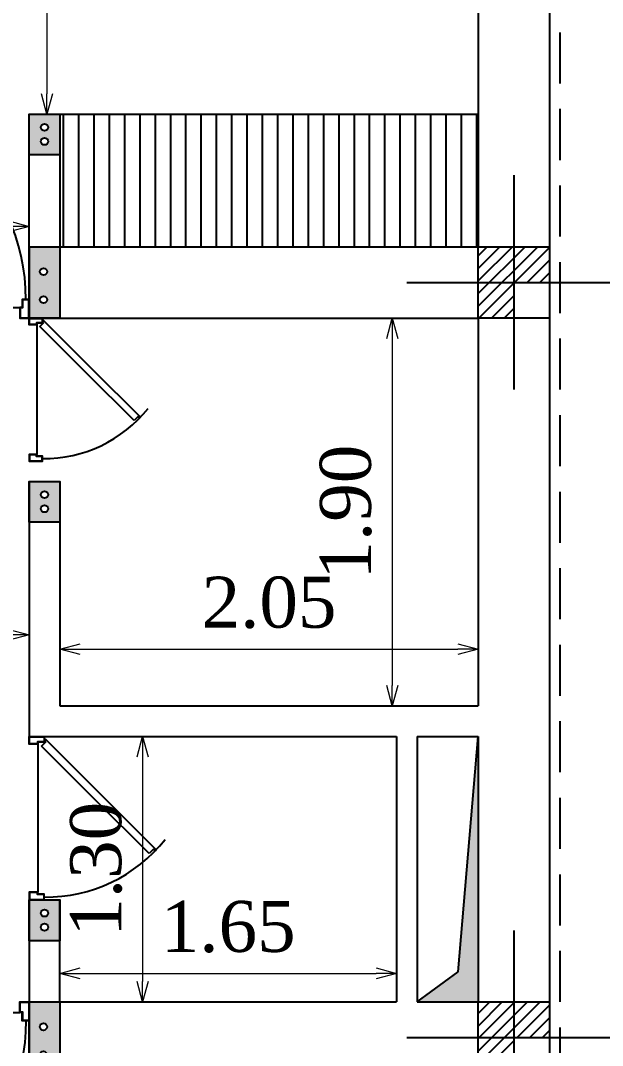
# Model space of a CAD drawing. Header units: inches. Extents: x -1482 to -895, y -39 to 122.
# Drawn here: x -1079.84 to -1076.98, y 70.03 to 75.06 of the extents above; entities that cross this region are included whole.
import ezdxf

# ---------------------------------------------------------------- set-up
doc = ezdxf.new("R2010")
doc.units = ezdxf.units.IN
doc.header["$MEASUREMENT"] = 0
doc.header["$PDMODE"] = 3
doc.linetypes.add('DASHED2', pattern=[0.375, 0.25, -0.125])
doc.layers.get('Defpoints').update_dxf_attribs({"lineweight": 15})
for name, color, linetype in [('axe', 150, 'Continuous'), ('fur', 22, 'Continuous'), ('GRADIANT', 251, 'Continuous')]:
    doc.layers.add(name, color=color, linetype=linetype)
doc.styles.add('COLI', font='TIMES.TTF', dxfattribs={"height": 0.25})
doc.dimstyles.new('111', dxfattribs={"dimscale": 0, "dimtxt": 0.2, "dimasz": 0.1, "dimexe": 0.2, "dimexo": 0.5, "dimgap": 0.1, "dimtad": 1, "dimlfac": 1, "dimzin": 0, "dimdsep": 46, "dimtxsty": 'COLI', "dimblk1": 'OPEN30', "dimblk2": 'OPEN30', "dimsah": 1, "dimcen": 0, "dimse1": 1, "dimse2": 1, "dimclrd": 252, "dimclre": 1, "dimclrt": 1, "dimadec": 0, "dimazin": 0, "dimtfac": 0.5, "dimtix": 1, "dimtofl": 0, "dimtmove": 2, "dimatfit": 3, "dimldrblk": 'OPEN30', "dimfxl": 1, "dimtolj": 1, "dimtzin": 0, "dimlwd": 5, "dimarcsym": 0})

# ---------------------------------------------------------------- blocks, each defined once
blk = doc.blocks.new('DR10045K')
at = {"layer": 'fur', "color": 227}
blk.add_line((-0.0481, -0.0545), (-0.9919, -0.0545), dxfattribs=at)
at = {"layer": 'fur', "color": 227, "linetype": 'Continuous'}
for p, q in [((-0.4028, -0.4202), (-0.0603, -0.0777)), ((-0.0143, -0.1017), (-0.3678, -0.4552)), ((-0.0603, -0.0777), (-0.0314, -0.1067)), ((-0.031, -0.107), (-0.02, -0.096)), ((-0.02, -0.096), (-0.0143, -0.1017)), ((-0.7454, -0.7628), (-0.4028, -0.4202)), ((-0.3678, -0.4552), (-0.7214, -0.8088)), ((-0.716, -0.7921), (-0.7454, -0.7628)), ((-0.7271, -0.8031), (-0.716, -0.7921)), ((-0.7214, -0.8088), (-0.7271, -0.8031))]:
    blk.add_line(p, q, dxfattribs=at)
for points in [[(-0.9919, -0.0545), (-0.9919, 0), (-1.04, 0), (-1.04, -0.096), (-1.0044, -0.096), (-1.0044, -0.0545)], [(-0.0481, -0.0545), (-0.0481, 0), (0, 0), (0, -0.096), (-0.0356, -0.096), (-0.0356, -0.0545)], [(-0.9939, -0.0525), (-0.9939, -0.002), (-1.038, -0.002), (-1.038, -0.094), (-1.0064, -0.094), (-1.0064, -0.0525)], [(-0.0461, -0.0525), (-0.0461, -0.002), (-0.002, -0.002), (-0.002, -0.094), (-0.0336, -0.094), (-0.0336, -0.0525)]]:
    blk.add_lwpolyline(points, close=True, dxfattribs=at)
at = {"layer": 'fur', "color": 227}
blk.add_arc((-0.0497, -0.1055), 0.9725, 179.4389, 231.4144, dxfattribs=at)
blk = doc.blocks.new('A$C78557366')
at = {"layer": 'GRADIANT', "ltscale": 0.3}
h = blk.add_hatch(dxfattribs=at)
h.set_pattern_fill('ANSI31', color=256, scale=0.2)
h.paths.add_polyline_path([(-0.1, 0), (0, 0), (0, 0.1), (-0.1, 0.1)], flags=16)
h.paths.add_polyline_path([(0.1, 0), (0.1, 0.1), (-0.1, 0.1), (-0.1, 0)], flags=17)
h.paths.add_polyline_path([(0, -0.1), (0.1, -0.1), (0.1, 0.1), (0, 0.1)])
h.paths.add_polyline_path([(0.1, -0.1), (0.1, 0.1), (-0.1, 0.1), (-0.1, -0.1)])
at = {"layer": 'axe', "ltscale": 0.3}
for p, q in [((0, 0.3), (0, -0.3)), ((-0.3, 0), (0.3, 0))]:
    blk.add_line(p, q, dxfattribs=at)
blk.add_lwpolyline([(0.1, 0.1), (-0.1, 0.1), (-0.1, -0.1), (0.1, -0.1)], close=True, dxfattribs=at)
blk = doc.blocks.new('_Open30')
at = {"color": 0, "linetype": 'ByBlock', "lineweight": -2}
for p, q in [((-1, 0.268), (0, 0)), ((0, 0), (-1, -0.268)), ((0, 0), (-1, 0))]:
    blk.add_line(p, q, dxfattribs=at)
blk = doc.blocks.new('*D312')
at = {"color": 252, "lineweight": 5, "ltscale": 0.3, "transparency": 16777216}
blk.add_line((-1079.706, 78.4979), (-1079.706, 74.6979), dxfattribs=at)
at = {"layer": 'Defpoints', "color": 0, "ltscale": 0.3, "transparency": 16777216}
for p in [(-1080.7929, 78.5979), (-1079.7496, 74.5979), (-1079.706, 74.5979)]:
    blk.add_point(p, dxfattribs=at)
at = {"color": 252, "lineweight": 5, "ltscale": 0.3, "transparency": 16777216, "xscale": 0.1, "yscale": 0.1, "zscale": 0.1}
for p, rotation in [((-1079.706, 78.5979), 90), ((-1079.706, 74.5979), 270)]:
    blk.add_blockref('_Open30', p, dxfattribs=dict(at, rotation=rotation))
at = {"color": 1, "ltscale": 0.3, "transparency": 16777216, "insert": (-1079.9335, 76.5979), "char_height": 0.25, "attachment_point": 5, "rotation": 90, "style": 'COLI'}
blk.add_mtext('\\A1;4.00', dxfattribs=at)
blk = doc.blocks.new('*D317')
at = {"color": 252, "lineweight": 5, "ltscale": 0.3, "transparency": 16777216}
blk.add_line((-1078.0139, 73.4979), (-1078.0139, 71.7979), dxfattribs=at)
at = {"layer": 'Defpoints', "color": 0, "ltscale": 0.3, "transparency": 16777216}
for p in [(-1077.5929, 73.5979), (-1078.0139, 71.6979), (-1077.5929, 71.6979)]:
    blk.add_point(p, dxfattribs=at)
at = {"color": 252, "lineweight": 5, "ltscale": 0.3, "transparency": 16777216, "xscale": 0.1, "yscale": 0.1, "zscale": 0.1}
for p, rotation in [((-1078.0139, 73.5979), 90), ((-1078.0139, 71.6979), 270)]:
    blk.add_blockref('_Open30', p, dxfattribs=dict(at, rotation=rotation))
at = {"color": 1, "ltscale": 0.3, "transparency": 16777216, "insert": (-1078.2414, 72.6479), "char_height": 0.25, "attachment_point": 5, "rotation": 90, "style": 'COLI'}
blk.add_mtext('\\A1;1.90', dxfattribs=at)
blk = doc.blocks.new('*D318')
at = {"color": 252, "lineweight": 5, "ltscale": 0.3, "transparency": 16777216}
blk.add_line((-1079.5429, 71.9763), (-1077.6929, 71.9763), dxfattribs=at)
at = {"layer": 'Defpoints', "color": 0, "ltscale": 0.3, "transparency": 16777216}
for p in [(-1077.5929, 71.9763), (-1079.6429, 71.6979), (-1077.5929, 71.6979)]:
    blk.add_point(p, dxfattribs=at)
at = {"color": 252, "lineweight": 5, "ltscale": 0.3, "transparency": 16777216, "xscale": 0.1, "yscale": 0.1, "zscale": 0.1, "rotation": 180}
blk.add_blockref('_Open30', (-1079.6429, 71.9763), dxfattribs=at)
at = {"color": 252, "lineweight": 5, "ltscale": 0.3, "transparency": 16777216, "xscale": 0.1, "yscale": 0.1, "zscale": 0.1}
blk.add_blockref('_Open30', (-1077.5929, 71.9763), dxfattribs=at)
at = {"color": 1, "ltscale": 0.3, "transparency": 16777216, "insert": (-1078.6179, 72.2038), "char_height": 0.25, "attachment_point": 5, "style": 'COLI'}
blk.add_mtext('\\A1;2.05', dxfattribs=at)
blk = doc.blocks.new('*D319')
at = {"color": 252, "lineweight": 5, "ltscale": 0.3, "transparency": 16777216}
blk.add_line((-1079.5429, 70.3879), (-1078.0929, 70.3879), dxfattribs=at)
at = {"layer": 'Defpoints', "color": 0, "ltscale": 0.3, "transparency": 16777216}
for p in [(-1079.6429, 70.4807), (-1077.9929, 70.4807), (-1077.9929, 70.3879)]:
    blk.add_point(p, dxfattribs=at)
at = {"color": 252, "lineweight": 5, "ltscale": 0.3, "transparency": 16777216, "xscale": 0.1, "yscale": 0.1, "zscale": 0.1, "rotation": 180}
blk.add_blockref('_Open30', (-1079.6429, 70.3879), dxfattribs=at)
at = {"color": 252, "lineweight": 5, "ltscale": 0.3, "transparency": 16777216, "xscale": 0.1, "yscale": 0.1, "zscale": 0.1}
blk.add_blockref('_Open30', (-1077.9929, 70.3879), dxfattribs=at)
at = {"color": 1, "ltscale": 0.3, "transparency": 16777216, "insert": (-1078.8179, 70.6154), "char_height": 0.25, "attachment_point": 5, "style": 'COLI'}
blk.add_mtext('\\A1;1.65', dxfattribs=at)
blk = doc.blocks.new('*D320')
at = {"color": 252, "lineweight": 5, "ltscale": 0.3, "transparency": 16777216}
blk.add_line((-1079.2372, 71.4479), (-1079.2372, 70.3479), dxfattribs=at)
at = {"layer": 'Defpoints', "color": 0, "ltscale": 0.3, "transparency": 16777216}
for p in [(-1079.2757, 71.5479), (-1079.2757, 70.2479), (-1079.2372, 70.2479)]:
    blk.add_point(p, dxfattribs=at)
at = {"color": 252, "lineweight": 5, "ltscale": 0.3, "transparency": 16777216, "xscale": 0.1, "yscale": 0.1, "zscale": 0.1}
for p, rotation in [((-1079.2372, 71.5479), 90), ((-1079.2372, 70.2479), 270)]:
    blk.add_blockref('_Open30', p, dxfattribs=dict(at, rotation=rotation))
at = {"color": 1, "ltscale": 0.3, "transparency": 16777216, "insert": (-1079.4647, 70.8979), "char_height": 0.25, "attachment_point": 5, "rotation": 90, "style": 'COLI'}
blk.add_mtext('\\A1;1.30', dxfattribs=at)
blk = doc.blocks.new('A$C3F8B090B')
h = blk.add_hatch(color=1)
h.paths.add_polyline_path([(0, 0), (0.15, 0), (0.15, 0.35), (0, 0.35)])
h.paths.add_polyline_path([(0.0977, 0.122, -1), (0.063, 0.122, -1)], flags=16)
h.paths.add_polyline_path([(0.0977, 0.2594, -1), (0.063, 0.2594, -1)], flags=16)
at = {"color": 1}
blk.add_lwpolyline([(0.15, 0.35), (0.15, 0), (0, 0), (0, 0.35)], close=True, dxfattribs=at)
for centre in [(0.0803, 0.2594), (0.0803, 0.122)]:
    blk.add_circle(centre, 0.0174, dxfattribs=at)
blk = doc.blocks.new('A$C14EE399E')
h = blk.add_hatch(color=1)
h.dxf.hatch_style = 1
h.paths.add_polyline_path([(0, 0.15), (0, 0), (0.2, 0), (0.2, 0.15)])
h.paths.add_polyline_path([(0.0836, 0.0753, -1), (0.0489, 0.0753, -1)], flags=16)
h.paths.add_polyline_path([(0.1527, 0.0753, -1), (0.118, 0.0753, -1)], flags=16)
at = {"color": 1}
blk.add_lwpolyline([(0, 0.15), (0.2, 0.15), (0.2, 0), (0, 0)], close=True, dxfattribs=at)
for centre in [(0.0662, 0.0753), (0.1353, 0.0753)]:
    blk.add_circle(centre, 0.0174, dxfattribs=at)
blk = doc.blocks.new('*D348')
at = {"color": 252, "lineweight": 5, "ltscale": 0.3, "transparency": 16777216}
blk.add_line((-1080.6929, 74.0475), (-1079.8929, 74.0475), dxfattribs=at)
at = {"layer": 'Defpoints', "color": 0, "ltscale": 0.3, "transparency": 16777216}
for p in [(-1079.7929, 74.0475), (-1080.7929, 73.9479), (-1079.7929, 73.9477)]:
    blk.add_point(p, dxfattribs=at)
at = {"color": 252, "lineweight": 5, "ltscale": 0.3, "transparency": 16777216, "xscale": 0.1, "yscale": 0.1, "zscale": 0.1, "rotation": 180}
blk.add_blockref('_Open30', (-1080.7929, 74.0475), dxfattribs=at)
at = {"color": 252, "lineweight": 5, "ltscale": 0.3, "transparency": 16777216, "xscale": 0.1, "yscale": 0.1, "zscale": 0.1}
blk.add_blockref('_Open30', (-1079.7929, 74.0475), dxfattribs=at)
at = {"color": 1, "ltscale": 0.3, "transparency": 16777216, "insert": (-1080.2929, 74.275), "char_height": 0.25, "attachment_point": 5, "style": 'COLI'}
blk.add_mtext('\\A1;1.00', dxfattribs=at)
blk = doc.blocks.new('*D352')
at = {"color": 252, "lineweight": 5, "ltscale": 0.3, "transparency": 16777216}
blk.add_line((-1082.0429, 72.0465), (-1079.8929, 72.0465), dxfattribs=at)
at = {"layer": 'Defpoints', "color": 0, "ltscale": 0.3, "transparency": 16777216}
for p in [(-1082.1429, 72.1185), (-1079.7929, 72.1185), (-1079.7929, 72.0465)]:
    blk.add_point(p, dxfattribs=at)
at = {"color": 252, "lineweight": 5, "ltscale": 0.3, "transparency": 16777216, "xscale": 0.1, "yscale": 0.1, "zscale": 0.1, "rotation": 180}
blk.add_blockref('_Open30', (-1082.1429, 72.0465), dxfattribs=at)
at = {"color": 252, "lineweight": 5, "ltscale": 0.3, "transparency": 16777216, "xscale": 0.1, "yscale": 0.1, "zscale": 0.1}
blk.add_blockref('_Open30', (-1079.7929, 72.0465), dxfattribs=at)
at = {"color": 1, "ltscale": 0.3, "transparency": 16777216, "insert": (-1080.9679, 72.2741), "char_height": 0.25, "attachment_point": 5, "style": 'COLI'}
blk.add_mtext('\\A1;2.35', dxfattribs=at)
blk = doc.blocks.new('*D356')
at = {"color": 252, "lineweight": 5, "ltscale": 0.3, "transparency": 16777216}
blk.add_line((-1076.0659, 80.8979), (-1076.0659, 51.0979), dxfattribs=at)
at = {"layer": 'Defpoints', "color": 0, "ltscale": 0.3, "transparency": 16777216}
for p in [(-1077.1929, 80.9979), (-1077.2429, 50.9979), (-1076.0659, 50.9979)]:
    blk.add_point(p, dxfattribs=at)
at = {"color": 252, "lineweight": 5, "ltscale": 0.3, "transparency": 16777216, "xscale": 0.1, "yscale": 0.1, "zscale": 0.1}
for p, rotation in [((-1076.0659, 80.9979), 90), ((-1076.0659, 50.9979), 270)]:
    blk.add_blockref('_Open30', p, dxfattribs=dict(at, rotation=rotation))
at = {"color": 1, "ltscale": 0.3, "transparency": 16777216, "insert": (-1076.2935, 65.9979), "char_height": 0.25, "attachment_point": 5, "rotation": 90, "style": 'COLI'}
blk.add_mtext('\\A1;30.00', dxfattribs=at)

msp = doc.modelspace()

# ---------------------------------------------------------------- hatches: boundary and pattern name
at = {"ltscale": 0.3}
msp.add_hatch(color=256, dxfattribs=at).paths.add_polyline_path([(-1077.5929, 71.5479), (-1077.6914, 70.3951), (-1077.8929, 70.2479), (-1077.5929, 70.2479)])
at = {"layer": 'fur', "linetype": 'Continuous'}
h = msp.add_hatch(dxfattribs=at)
h.set_pattern_fill('ANSI31', color=136, scale=0.6, angle=45, style=0)
h.paths.add_polyline_path([(-1077.5929, 73.9479), (-1077.5929, 74.5979), (-1079.6429, 74.5979), (-1079.643, 73.9479), (-1079.6429, 73.9479), (-1079.6429, 73.9479)])

# ---------------------------------------------------------------- linework, layer by layer
at = {"color": 251, "linetype": 'DASHED2'}
msp.add_line((-1077.1929, 80.9979), (-1077.1929, 62.9979), dxfattribs=at)
at = {"ltscale": 0.3}
for p, q in [((-1077.5929, 80.5979), (-1077.5929, 73.9479)), ((-1077.2429, 78.9479), (-1077.2429, 62.9979)), ((-1079.7929, 73.9479), (-1079.7929, 74.5979)), ((-1079.7929, 74.5979), (-1079.6429, 74.5979)), ((-1079.6429, 74.5979), (-1079.643, 73.9479)), ((-1079.7929, 73.9479), (-1079.7929, 73.5979)), ((-1079.7929, 73.9479), (-1077.5929, 73.9479)), ((-1079.7929, 73.5979), (-1077.5929, 73.5979)), ((-1077.5929, 73.5979), (-1077.5929, 71.6979)), ((-1079.7929, 72.7979), (-1079.7929, 71.5479)), ((-1079.7929, 72.7979), (-1079.6429, 72.7979)), ((-1079.6429, 72.7979), (-1079.6429, 71.6979)), ((-1079.6429, 71.6979), (-1077.5929, 71.6979)), ((-1079.7929, 71.5479), (-1077.9929, 71.5479)), ((-1077.9929, 71.5479), (-1077.9929, 70.2479)), ((-1077.8929, 71.5479), (-1077.5929, 71.5479)), ((-1077.8929, 71.5479), (-1077.8929, 70.2479)), ((-1077.6914, 70.3951), (-1077.5929, 71.5479)), ((-1077.5929, 71.5479), (-1077.5929, 70.2479)), ((-1079.7929, 70.7479), (-1079.7929, 69.8979)), ((-1079.7929, 70.7479), (-1079.6429, 70.7479)), ((-1079.6429, 70.2479), (-1079.6429, 70.7479)), ((-1077.8929, 70.2479), (-1077.6914, 70.3951)), ((-1079.6929, 70.2479), (-1077.9929, 70.2479)), ((-1077.8929, 70.2479), (-1077.5929, 70.2479))]:
    msp.add_line(p, q, dxfattribs=at)
at = {"layer": 'fur', "color": 156}
msp.add_line((-1079.7496, 74.5979), (-1077.5929, 74.5979), dxfattribs=at)

# ---------------------------------------------------------------- block references
at = {"rotation": 90}
for p in [(-1079.6429, 74.3979), (-1079.6429, 72.5979), (-1079.6429, 70.5479)]:
    msp.add_blockref('A$C14EE399E', p, dxfattribs=at)
at = {"xscale": 0.9999900196616685, "yscale": 0.9999900196616685, "zscale": 0.9999900196616685, "rotation": 179.9881526941475}
for p in [(-1079.6429, 73.9479), (-1079.6429, 70.2479)]:
    msp.add_blockref('A$C3F8B090B', p, dxfattribs=at)
at = {"layer": 'axe', "ltscale": 0.3, "xscale": -1.750000000001592, "yscale": 1.750000000001592, "zscale": 1.750000000001592, "rotation": 90}
for p in [(-1077.4179, 73.7729), (-1077.4179, 70.0729)]:
    msp.add_blockref('A$C78557366', p, dxfattribs=at)
at = {"layer": 'fur'}
for p, xscale, yscale, zscale, rotation in [((-1080.7929, 73.5979), 0.9615062562672176, 0.9615062562672176, 0.9615062562672176, 179.998824518629), ((-1079.7929, 73.5979), 0.673102746224501, 0.673102746224501, 0.673102746224501, 90.00000000000483), ((-1079.7929, 71.5479), 0.7692602813994736, 0.7692602813994736, 0.7692602813994736, 90.00000000000423), ((-1080.7929, 70.2479), -0.9615753517458359, 0.9615753517458572, 0.9615753517458506, 359.9999999999981)]:
    msp.add_blockref('DR10045K', p, dxfattribs=dict(at, xscale=xscale, yscale=yscale, zscale=zscale, rotation=rotation))

# ---------------------------------------------------------------- dimensions: what is measured, and where the dimension line sits
at = {"ltscale": 0.3}
for base, p1, p2, picture, middle in [((-1076.0659, 50.9979), (-1077.1929, 80.9979), (-1077.2429, 50.9979), '*D356', (-1076.2935, 65.9979)), ((-1079.706, 74.5979), (-1080.7929, 78.5979), (-1079.7496, 74.5979), '*D312', (-1079.9335, 76.5979)), ((-1078.0139, 71.6979), (-1077.5929, 73.5979), (-1077.5929, 71.6979), '*D317', (-1078.2414, 72.6479)), ((-1079.2372, 70.2479), (-1079.2757, 71.5479), (-1079.2757, 70.2479), '*D320', (-1079.4647, 70.8979))]:
    dim = msp.add_linear_dim(base=base, p1=p1, p2=p2, angle=90, dimstyle='111', override={"dimscale": 1}, dxfattribs=at)
    dim.commit()
    dim.dimension.update_dxf_attribs({"geometry": picture, "text_midpoint": middle})
for base, p1, p2, picture, middle in [((-1079.7929, 74.0475), (-1080.7929, 73.9479), (-1079.7929, 73.9477), '*D348', (-1080.2929, 74.275)), ((-1079.7929, 72.0465), (-1082.1429, 72.1185), (-1079.7929, 72.1185), '*D352', (-1080.9679, 72.2741)), ((-1077.5929, 71.9763), (-1079.6429, 71.6979), (-1077.5929, 71.6979), '*D318', (-1078.6179, 72.2038)), ((-1077.9929, 70.3879), (-1079.6429, 70.4807), (-1077.9929, 70.4807), '*D319', (-1078.8179, 70.6154))]:
    dim = msp.add_linear_dim(base=base, p1=p1, p2=p2, dimstyle='111', override={"dimscale": 1}, dxfattribs=at)
    dim.commit()
    dim.dimension.update_dxf_attribs({"geometry": picture, "text_midpoint": middle})

doc.saveas('drawing.dxf')
